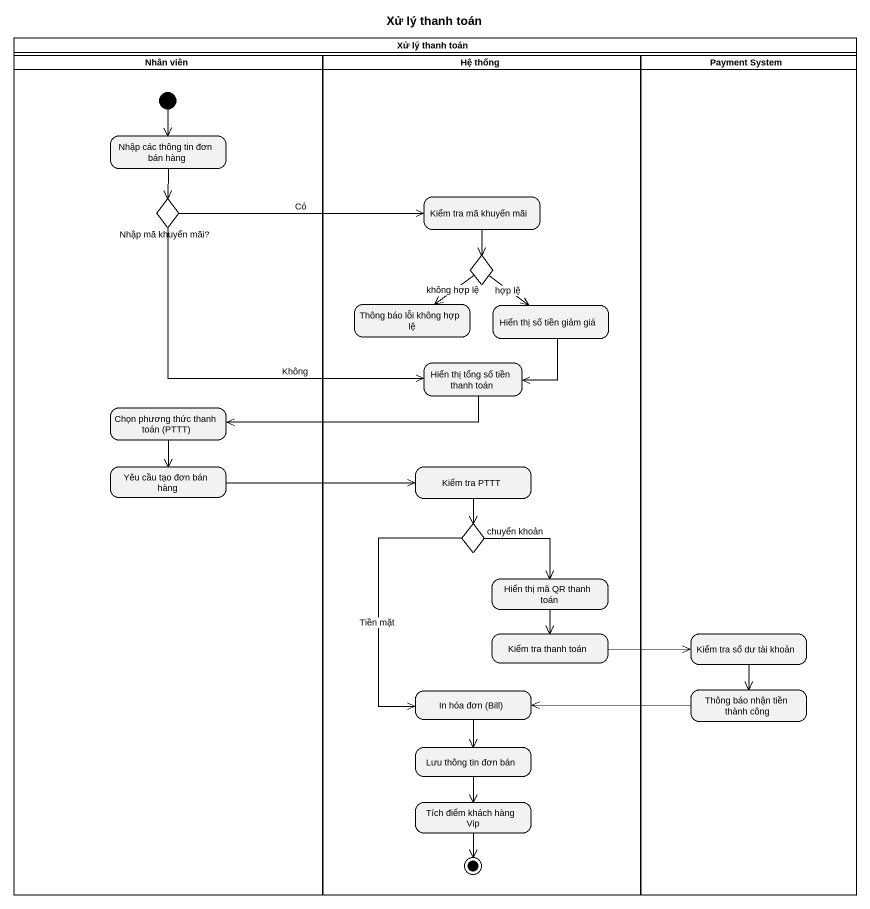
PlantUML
@startuml
title Xử lý thanh toán
hide empty description
state "Xử lý thanh toán" as Xử_lý_thanh_toán <<partition>> {
  state "Nhân viên" as Nhân_viên <<partition>> {
    state "Nhập các thông tin đơn bán hàng" as Nhập_các_thông_tin_đơn_bán
    state "Nhập mã khuyến mãi?" as Nhập_mã_khuyến_mãi <<choice>>
    state "Chọn phương thức thanh toán (PTTT)" as Chọn_phương_thức_thanh_toán
    state "Yêu cầu tạo đơn bán hàng" as Yêu_cầu_tạo_đơn_bán_hàng
    [*] --> Nhập_các_thông_tin_đơn_bán
  }
  state "Hệ thống" as Hệ_thống <<partition>> {
    state "Kiểm tra mã khuyến mãi" as Kiểm_tra_mã_khuyến_mãi
    state choice1 <<choice>>
    state "Thông báo lỗi không hợp lệ" as Thông_báo_lỗi_không_hợp_lệ
    state "Hiển thị số tiền giảm giá" as Hiển_thị_số_tiền_giảm_giá
    state "Hiển thị tổng số tiền thanh toán" as Hiển_thị_tổng_số_tiền_thanh
    state "Kiểm tra PTTT" as Kiểm_tra_PTTT
    state choice2 <<choice>>
    state "Hiển thị mã QR thanh toán" as Hiển_thị_mã_QR_thanh_toán
    state "Kiểm tra thanh toán" as Kiểm_tra_thanh_toán
    state "In hóa đơn (Bill)" as In_hóa_đơn_Bill
    state "Lưu thông tin đơn bán" as Lưu_thông_tin_đơn_bán
    state "Tích điểm khách hàng Vip" as Tích_điểm_khách_hàng_Vip
    Tích_điểm_khách_hàng_Vip --> [*]
  }
  state "Payment System" as Payment_System <<partition>> {
    state "Kiểm tra số dư tài khoản" as Kiểm_tra_số_dư_tài_khoản
    state "Thông báo nhận tiền thành công" as Thông_báo_nhận_tiền_thành
  }
}
Nhập_các_thông_tin_đơn_bán --> Nhập_mã_khuyến_mãi
Nhập_mã_khuyến_mãi -right-> Kiểm_tra_mã_khuyến_mãi : Có
Nhập_mã_khuyến_mãi -right-> Hiển_thị_tổng_số_tiền_thanh : Không
Kiểm_tra_mã_khuyến_mãi --> choice1
choice1 --> Thông_báo_lỗi_không_hợp_lệ : không hợp lệ
choice1 --> Hiển_thị_số_tiền_giảm_giá : hợp lệ
Hiển_thị_số_tiền_giảm_giá --> Hiển_thị_tổng_số_tiền_thanh
Hiển_thị_tổng_số_tiền_thanh -left-> Chọn_phương_thức_thanh_toán
Chọn_phương_thức_thanh_toán --> Yêu_cầu_tạo_đơn_bán_hàng
Yêu_cầu_tạo_đơn_bán_hàng -right-> Kiểm_tra_PTTT
Kiểm_tra_PTTT --> choice2
choice2 --> Hiển_thị_mã_QR_thanh_toán : chuyển khoản
choice2 --> In_hóa_đơn_Bill : Tiền mặt
Hiển_thị_mã_QR_thanh_toán --> Kiểm_tra_thanh_toán
Kiểm_tra_thanh_toán -right-> Kiểm_tra_số_dư_tài_khoản
Kiểm_tra_số_dư_tài_khoản --> Thông_báo_nhận_tiền_thành
In_hóa_đơn_Bill --> Lưu_thông_tin_đơn_bán
Thông_báo_nhận_tiền_thành -left-> In_hóa_đơn_Bill
Lưu_thông_tin_đơn_bán --> Tích_điểm_khách_hàng_Vip
@enduml
